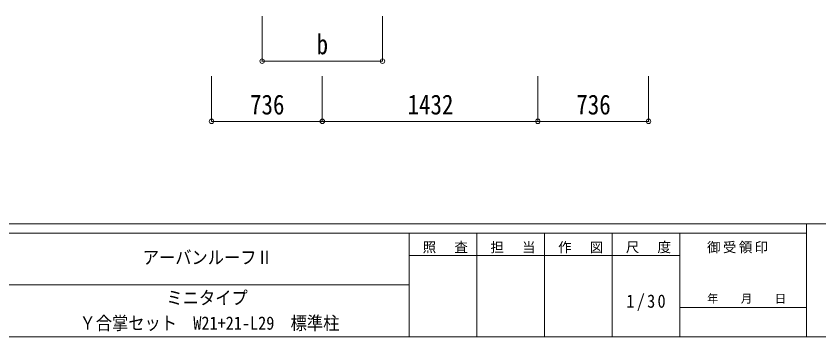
# Model space of a CAD drawing. Units: millimetres at full size, sheet at 1:30. Extents: x -8432 to 8432, y -5820 to 5820.
# Drawn here: x 89 to 5425, y -5820 to -3690 of the extents above; entities that cross this region are included whole.
import ezdxf
from ezdxf.enums import TextEntityAlignment as Align

# ---------------------------------------------------------------- set-up
doc = ezdxf.new("R2010")
doc.units = ezdxf.units.MM
doc.header["$LTSCALE"] = 30
doc.header["$PDMODE"] = 32
doc.header["$PDSIZE"] = 30
doc.layers.add('0-6_OTH_LINE', color=6, linetype='Continuous', lineweight=9)
doc.layers.add('F-0_240', color=7, linetype='Continuous', lineweight=9)
doc.styles.add('ＭＳ ゴシック', font='')
doc.styles.get('ＭＳ ゴシック').set_extended_font_data('MS Gothic')

msp = doc.modelspace()

# ---------------------------------------------------------------- linework, layer by layer
at = {"layer": '0-6_OTH_LINE'}
for p, q in [((1724.3, -3988.54), (1724.3, -3689.54)), ((2524.3, -3988.54), (2524.3, -3689.54)), ((1724.3, -3988.54), (2524.3, -3988.54)), ((1388.5, -4388.54), (1388.5, -4088.54)), ((2124.5, -4388.54), (2124.5, -4088.54)), ((3556.5, -4388.54), (3556.5, -4088.54)), ((4292.5, -4388.54), (4292.5, -4088.54)), ((1388.5, -4388.54), (2124.5, -4388.54)), ((2124.5, -4388.54), (3556.5, -4388.54)), ((3556.5, -4388.54), (4292.5, -4388.54))]:
    msp.add_line(p, q, dxfattribs=at)
for p in [(1724.3, -3988.54), (2524.3, -3988.54), (1388.5, -4388.54), (2124.5, -4388.54), (3556.5, -4388.54), (4292.5, -4388.54)]:
    msp.add_point(p, dxfattribs=at)
at = {"layer": 'F-0_240', "color": 5}
for p, q in [((-8432.06, -5070), (8007.94, -5070)), ((5341.19, -5070), (5341.19, -5820)), ((-8432.06, -5130), (5341.19, -5130)), ((2701.18, -5130), (2701.18, -5820)), ((3151.18, -5130), (3151.18, -5820)), ((3601.18, -5130), (3601.18, -5820)), ((4051.18, -5130), (4051.18, -5820)), ((4501.18, -5130), (4501.18, -5820)), ((2701.18, -5280), (4501.18, -5280)), ((-3448.82, -5475), (2701.18, -5475)), ((4501.18, -5625), (5341.19, -5625)), ((-8432.06, -5820), (8007.94, -5820))]:
    msp.add_line(p, q, dxfattribs=at)

# ---------------------------------------------------------------- texts
at = {"layer": '0-6_OTH_LINE', "color": 7, "style": 'ＭＳ ゴシック', "width": 0.85}
for s, p in [('b', (2086.8, -3982.54)), ('736', (1644, -4382.54)), ('1432', (2690.5, -4382.54)), ('736', (3812, -4382.54))]:
    msp.add_text(s, height=132, dxfattribs=at).set_placement(p, align=Align.BOTTOM_LEFT)
at = {"layer": 'F-0_240', "style": 'ＭＳ ゴシック', "width": 0.9}
for s, p in [('アーバンルーフⅡ', (931.18, -5362.5)), ('ミニタイプ', (1088.68, -5630.88)), ('Ｙ合掌セット\u3000W21+21-L29\u3000標準柱', (511.18, -5798.5))]:
    msp.add_text(s, height=87.98, dxfattribs=at).set_placement(p, align=Align.BOTTOM_LEFT)
at = {"layer": 'F-0_240', "style": 'ＭＳ ゴシック'}
msp.add_text('年\u3000\u3000月\u3000\u3000日', height=54.99, dxfattribs=at).set_placement((4681.19, -5610), align=Align.BOTTOM_LEFT)
at = {"layer": 'F-0_240', "attachment_point": 7, "style": 'ＭＳ ゴシック'}
for s, insert, char_height in [('\\T1.17;照\u3000査', (2791.19, -5265), 65.98), ('\\T1.17;担\u3000当', (3241.19, -5265), 65.98), ('\\T1.17;作\u3000図', (3691.18, -5265), 65.98), ('\\T1.17;尺\u3000度', (4141.19, -5265), 65.98), ('\\T1.17;御受領印', (4681.18, -5265), 65.98), ('\\T1.28;\\W0.9;1/30', (4144.93, -5647.5), 87.98)]:
    msp.add_mtext(s, dxfattribs=dict(at, insert=insert, char_height=char_height))

doc.saveas('drawing.dxf')
